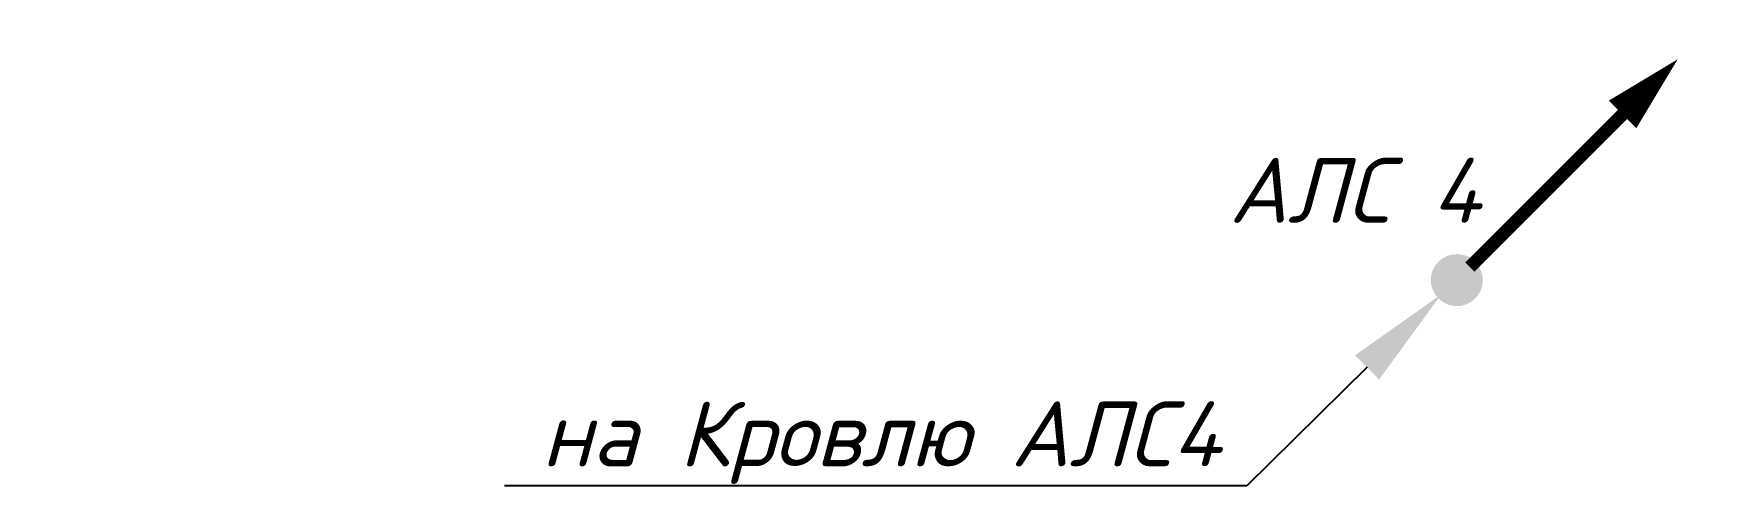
# Model space of a CAD drawing. Extents: x -72636 to 8142370, y -29900 to 852868.
# Drawn here: x 300248 to 306677, y 708794 to 710540 of the extents above; entities that cross this region are included whole.
import ezdxf
from ezdxf import colors
from ezdxf.entities.mleader import LeaderData, LeaderLine
from ezdxf.math import Vec2, Vec3

# ---------------------------------------------------------------- set-up
doc = ezdxf.new("R2010")
doc.units = 0
doc.header["$LTSCALE"] = 100
doc.layers.add('АП_АСУ_ОсновнаяТолстая', color=7, linetype='Continuous', lineweight=30)
doc.layers.add('Кабельные стояки', color=7, linetype='Continuous', lineweight=25)
doc.styles.add('ISOCPEUR', font='isocpeui.ttf', dxfattribs={"height": 250})

# ---------------------------------------------------------------- blocks, each defined once
blk = doc.blocks.new('*U64')
blk.add_hatch(color=256).paths.add_polyline_path([(-0.707, -0.707, 1), (0.707, 0.707, 1)])
blk.add_lwpolyline([(8.5, 8.5, 0, 1.5, 0), (6.379, 6.379, 2, 2, 0)], format="xyseb")
at = {"const_width": 0.5}
blk.add_lwpolyline([(0.5, 0.5), (6.379, 6.379)], dxfattribs=at)

msp = doc.modelspace()

# ---------------------------------------------------------------- block references
at = {"layer": 'Кабельные стояки', "color": 5, "xscale": 100, "yscale": 100, "zscale": 100}
msp.add_blockref('*U64', (305727, 709589.6), dxfattribs=at)

# ---------------------------------------------------------------- texts
at = {"color": 7, "lineweight": 30, "ltscale": 100, "insert": (304850.2, 710060.5), "char_height": 250, "width": 1074.439, "attachment_point": 1, "style": 'ISOCPEUR'}
msp.add_mtext('{\\C256;АЛС 4}', dxfattribs=at)

# ---------------------------------------------------------------- leaders
at = {"layer": 'АП_АСУ_ОсновнаяТолстая'}
ml = msp.add_multileader_mtext('Standard', dxfattribs=at)
ml.set_content('на Кровлю АЛС4', color=256, style='ISOCPEUR')
ml.set_leader_properties()
ml.build(insert=Vec2(0, 0))
ml.multileader.update_dxf_attribs({"text_left_attachment_type": 6, "text_right_attachment_type": 6, "dogleg_length": 100, "arrow_head_size": 400})
ctx = ml.context
ctx.base_point, ctx.char_height, ctx.arrow_head_size, ctx.landing_gap_size, ctx.plane_origin = Vec3(302141, 708797.5, 0), 250, 400, 0, Vec3(311538.5, 698638.5, 0)
ctx.left_attachment, ctx.right_attachment, ctx.text_align_type = 6, 6, 2
notes = []
notes.append((ctx, [(0, (1, 1, 0), (304918.3, 708797.5, 0), (-1, 0), 100, [(0, [(305666.9, 709534.3, 0)], 0, [])])]))
ctx.mtext.insert, ctx.mtext.width, ctx.mtext.alignment, ctx.mtext.flow_direction = Vec3(304818.3, 709122.5, 0), 4570.647, 3, 5
for ctx, leaders in notes:
    for number, flags, end, landing, length, lines in leaders:
        leader = LeaderData()
        leader.index, (leader.has_last_leader_line, leader.has_dogleg_vector, leader.attachment_direction) = number, flags
        leader.last_leader_point, leader.dogleg_vector, leader.dogleg_length = Vec3(end), Vec3(landing), length
        for number, points, colour, breaks in lines:
            line = LeaderLine()
            line.index, line.vertices, line.color, line.breaks = number, Vec3.list(points), colors.encode_raw_color(colour), breaks
            leader.lines.append(line)
        ctx.leaders.append(leader)

doc.saveas('drawing.dxf')
